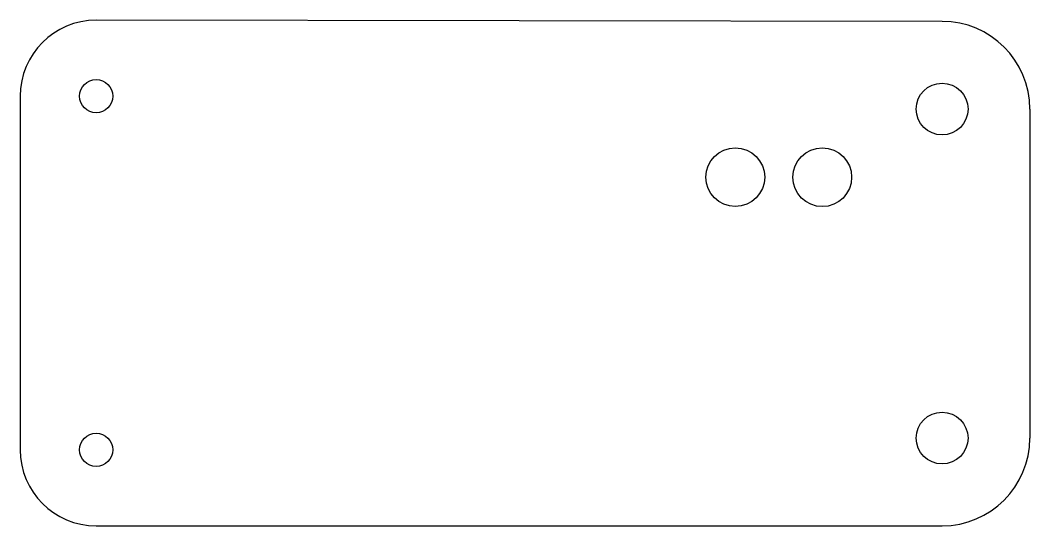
# Model space of a CAD drawing. Header units: millimetres. Extents: x 41.4 to 96, y 2.9 to 30.3.
import ezdxf

# ---------------------------------------------------------------- set-up
doc = ezdxf.new("R2010")
doc.units = ezdxf.units.MM
doc.layers.get('0').update_dxf_attribs({"linetype": 'CONTINUOUS'})

msp = doc.modelspace()

# ---------------------------------------------------------------- linework, layer by layer
for p, q in [((91.26, 30.2), (45.54, 30.263)), ((41.435, 26.158), (41.435, 7.045)), ((96, 25.46), (96, 7.68)), ((45.54, 2.94), (91.26, 2.94))]:
    msp.add_line(p, q)
for centre, radius in [((45.54, 26.158), 0.9), ((91.26, 25.46), 1.4), ((80.084, 21.777), 1.587), ((84.783, 21.777), 1.588), ((91.26, 7.68), 1.4), ((45.54, 7.045), 0.9)]:
    msp.add_circle(centre, radius)
for centre, radius, start, end in [((45.54, 26.158), 4.105, 90, 180), ((91.26, 25.46), 4.74, 0, 90), ((91.26, 7.68), 4.74, -90, 0), ((45.54, 7.045), 4.105, 180, 270)]:
    msp.add_arc(centre, radius, start, end)

doc.saveas('drawing.dxf')
